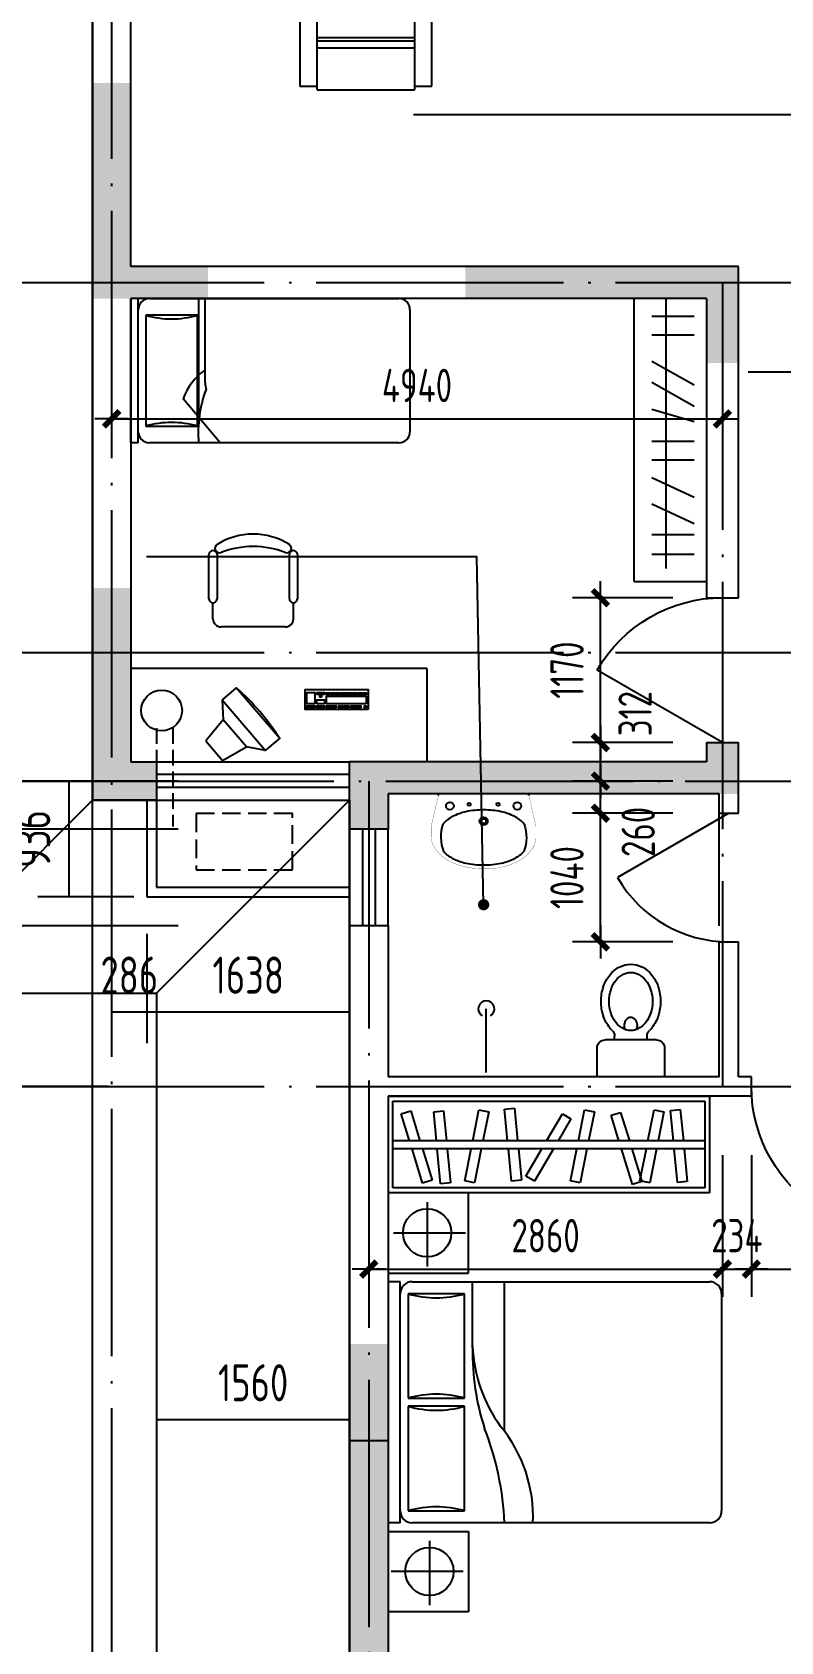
# Model space of a CAD drawing. Extents: x -726032 to 135930, y -151624 to 587044.
# Drawn here: x -712407 to -706352, y 550864 to 563876 of the extents above; entities that cross this region are included whole.
import ezdxf
from ezdxf.enums import TextEntityAlignment as Align

# ---------------------------------------------------------------- set-up
doc = ezdxf.new("R2010")
doc.units = 0
doc.header["$LTSCALE"] = 1000
doc.header["$MEASUREMENT"] = 0
doc.linetypes.add('DASH', pattern=[0.35, 0.25, -0.1])
doc.linetypes.add('DOTE', pattern=[2.42, 2, -0.2, 0.02, -0.2])
doc.layers.get('0').update_dxf_attribs({"linetype": 'CONTINUOUS'})
doc.layers.get('DEFPOINTS').update_dxf_attribs({"color": 1, "linetype": 'CONTINUOUS'})
for name, color, linetype in [('AXIS', 245, 'CONTINUOUS'), ('COLUMN', 170, 'CONTINUOUS'), ('DOTE', 8, 'DOTE'), ('GROUND', 45, 'CONTINUOUS'), ('LVTRY', 6, 'CONTINUOUS'), ('PUB_DIM', 245, 'CONTINUOUS'), ('ROOF', 4, 'CONTINUOUS'), ('WALL', 255, 'CONTINUOUS'), ('WINDOW', 155, 'CONTINUOUS'), ('WINDOW_TEXT', 7, 'CONTINUOUS'), ('家具', 252, 'CONTINUOUS'), ('引线', 213, 'CONTINUOUS'), ('空调', 245, 'CONTINUOUS')]:
    doc.layers.add(name, color=color, linetype=linetype)
doc.styles.add('DIM_FONT', font='isocp.shx', dxfattribs={"width": 0.8})
doc.styles.add('SIMPLEX', font='SIMPLEX.SHX')
doc.dimstyles.new('AXIS', dxfattribs={"dimtxt": 300, "dimasz": 1, "dimexe": 250, "dimexo": 300, "dimgap": 150, "dimtad": 1, "dimdec": 0, "dimzin": 0, "dimdsep": 46, "dimtxsty": 'DIM_FONT', "dimcen": 0.09, "dimse1": 1, "dimse2": 1, "dimclrt": 142, "dimadec": 0, "dimazin": 0, "dimtfac": 1, "dimtdec": 0, "dimtix": 1, "dimtmove": 2, "dimatfit": 3, "dimfxl": 1, "dimtolj": 1, "dimtzin": 0, "dimarcsym": 0})
doc.dimstyles.new('DIMA', dxfattribs={"dimtxt": 300, "dimasz": 1, "dimexe": 250, "dimexo": 300, "dimgap": 150, "dimtad": 1, "dimdec": 0, "dimzin": 0, "dimdsep": 46, "dimtxsty": 'DIM_FONT', "dimcen": 0.09, "dimse1": 1, "dimclrt": 142, "dimadec": 0, "dimazin": 0, "dimtfac": 1, "dimtdec": 0, "dimtix": 1, "dimtmove": 2, "dimatfit": 3, "dimfxl": 1, "dimtolj": 1, "dimtzin": 0, "dimarcsym": 0})
doc.dimstyles.new('DIMN', dxfattribs={"dimtxt": 300, "dimasz": 1, "dimexe": 250, "dimexo": 300, "dimgap": 150, "dimtad": 1, "dimdec": 0, "dimzin": 0, "dimdsep": 46, "dimtxsty": 'DIM_FONT', "dimcen": 0.09, "dimclrt": 142, "dimadec": 0, "dimazin": 0, "dimtfac": 1, "dimtdec": 0, "dimtix": 1, "dimtmove": 2, "dimatfit": 3, "dimfxl": 1, "dimtolj": 1, "dimtzin": 0, "dimarcsym": 0})

# ---------------------------------------------------------------- blocks, each defined once
blk = doc.blocks.new('_DBLK')
blk.add_line((-0.5, 0), (0, -0.866))
blk.add_arc((-0.5, 0), 1, 300, 0)
at = {"layer": 'WINDOW_TEXT', "style": 'SIMPLEX', "flags": 9}
blk.add_attdef('A', text='', height=1, dxfattribs=at).set_placement((0, 1.5), align=Align.MIDDLE)
blk = doc.blocks.new('_DIMX')
blk.add_line((-150, 0), (150, 0))
at = {"const_width": 50}
blk.add_lwpolyline([(-70, -70), (70, 70)], dxfattribs=at)
blk = doc.blocks.new('*D1707')
at = {"layer": 'DEFPOINTS', "color": 0, "transparency": 16777216}
for p in [(-707811, 558134), (-706954, 558134), (-706954, 557822)]:
    blk.add_point(p, dxfattribs=at)
at = {"layer": 'PUB_DIM', "color": 0, "lineweight": -2, "transparency": 16777216}
for p, q in [((-707224, 558134), (-708036, 558134)), ((-707811, 557823), (-707811, 558134))]:
    blk.add_line(p, q, dxfattribs=at)
at = {"layer": 'PUB_DIM', "color": 0, "lineweight": -2, "transparency": 16777216, "xscale": 0.9, "yscale": 0.9, "zscale": 0.9}
for p, rotation in [((-707811, 558134), 90), ((-707811, 557822), 270)]:
    blk.add_blockref('_DIMX', p, dxfattribs=dict(at, rotation=rotation))
at = {"layer": 'PUB_DIM', "color": 142, "transparency": 16777216, "insert": (-707530, 558367), "char_height": 270, "attachment_point": 5, "rotation": 90, "style": 'DIM_FONT'}
blk.add_mtext('\\A1;312', dxfattribs=at)
blk = doc.blocks.new('*D1708')
at = {"layer": 'DEFPOINTS', "color": 0, "transparency": 16777216}
for p in [(-707811, 559304), (-706954, 559304), (-706954, 558134)]:
    blk.add_point(p, dxfattribs=at)
at = {"layer": 'PUB_DIM', "color": 0, "lineweight": -2, "transparency": 16777216}
for p, q in [((-707224, 559304), (-708036, 559304)), ((-707811, 558135), (-707811, 559304))]:
    blk.add_line(p, q, dxfattribs=at)
at = {"layer": 'PUB_DIM', "color": 0, "lineweight": -2, "transparency": 16777216, "xscale": 0.9, "yscale": 0.9, "zscale": 0.9}
for p, rotation in [((-707811, 559304), 90), ((-707811, 558134), 270)]:
    blk.add_blockref('_DIMX', p, dxfattribs=dict(at, rotation=rotation))
at = {"layer": 'PUB_DIM', "color": 142, "transparency": 16777216, "insert": (-708081, 558719), "char_height": 270, "attachment_point": 5, "rotation": 90, "style": 'DIM_FONT'}
blk.add_mtext('\\A1;1170', dxfattribs=at)
blk = doc.blocks.new('*D3357')
at = {"layer": 'AXIS', "color": 0, "lineweight": -2, "transparency": 16777216}
blk.add_line((-713918, 557821), (-713918, 555353), dxfattribs=at)
at = {"layer": 'AXIS', "color": 0, "transparency": 16777216}
for points in [[(-713918, 557821), (-713918, 557821), (-713918, 557822)], [(-713918, 555353), (-713918, 555353), (-713918, 555352)]]:
    blk.add_solid(points, dxfattribs=at)
at = {"layer": 'DEFPOINTS', "color": 0, "transparency": 16777216}
for p in [(-711966, 557822), (-713918, 555352), (-712529, 555352)]:
    blk.add_point(p, dxfattribs=at)
at = {"layer": 'AXIS', "color": 142, "transparency": 16777216, "insert": (-714218, 556587), "char_height": 300, "attachment_point": 5, "rotation": 90, "style": 'DIM_FONT'}
blk.add_mtext('\\A1;2470', dxfattribs=at)
blk = doc.blocks.new('M_E11')
for p, q in [((-280, -10), (-280, 0)), ((280, 0), (280, -10)), ((-251, -189), (-251, -186)), ((-248, -183), (-250, -185))]:
    blk.add_line(p, q)
at = {"const_width": 1.5}
for points in [[(-280, 0), (280, 0)], [(-326, -200), (-280, -5)], [(326, -204), (280, -5)]]:
    blk.add_lwpolyline(points, dxfattribs=at)
for points in [[(253, -188, 0.098208), (193, -141, 0.066287), (110, -111, 0.052428), (0, -100, 0.052428), (-110, -111, 0.066287), (-193, -141, 0.093876), (-251, -186, 0.171377)], [(-250, -358, 0.091341), (-193, -401, 0.066287), (-110, -431, 0.052428), (0, -442, 0.052428), (110, -431, 0.066287), (193, -401, 0.091756), (250, -358, 0.171377)]]:
    blk.add_lwpolyline(points, format="xyb")
for points in [[(-326, -200, 0.008223), (-326, -204, 0.149285)], [(-326, -266, 0.149285), (-304, -337, 0.107079), (-231, -408, 0.075625), (-131, -450, 0.062436), (-1, -467, 0.062436), (130, -452, 0.075625), (230, -410, 0.107079), (304, -339, 0.149285), (326, -268, 0.005205), (326, -266, 0.086596)]]:
    blk.add_lwpolyline(points, format="xyb", dxfattribs=at)
at = {"flags": 128}
for points in [[(-253, -188, 0.172546), (-250, -358, 0.726395)], [(253, -188, -0.172546), (250, -358, -0.726395)]]:
    blk.add_lwpolyline(points, format="xyb", dxfattribs=at)
at = {"const_width": 1.5, "flags": 128}
for points in [[(-326, -204), (-326, -268)], [(326, -204), (326, -268)]]:
    blk.add_lwpolyline(points, dxfattribs=at)
for centre, radius in [((-210, -75), 24), ((-210, -75), 24), ((-210, -75), 24), ((-90, -65), 10), ((90, -65), 10), ((210, -75), 24), ((0, -170), 25), ((0, -170), 15)]:
    blk.add_circle(centre, radius)
blk.add_arc((-250, -186), 1, 131.3224, 180)
at = {"width": 0.8, "flags": 9}
for tag in ['XSIZE', 'YSIZE']:
    blk.add_attdef(tag, (0, 0), '', height=0.5, dxfattribs=at)
blk = doc.blocks.new('_LV10')
blk.add_line((0, -37), (0, -432))
blk.add_arc((0, -432), 50, 121.0332, 58.9668)
blk = doc.blocks.new('_LV5')
for p, q in [((210, 0), (-210, 0)), ((-210, 0), (-210, -180)), ((210, -180), (210, 0)), ((160, -230), (-160, -230)), ((-101, -230), (-101, -254)), ((101, -230), (101, -254))]:
    blk.add_line(p, q)
blk.add_lwpolyline([(-135, -469, 0.080312), (-123, -544, 0.089014), (-92, -602, 0.104918), (-46, -639, 0.119812), (0, -650, 0.119812), (46, -639, 0.104918), (92, -602, 0.089014), (123, -544, 0.080312), (135, -469, 0.080312), (123, -395, 0.089014), (92, -337, 0.104918), (46, -300, 0.119812), (0, -288, 0.119812), (-46, -300, 0.104918), (-92, -337, 0.089014), (-123, -395, 0.080312)], format="xyb", close=True)
for points in [[(-39, -318, 0.073567), (-36, -339, 0.084454), (-27, -356, 0.10642), (-14, -368, 0.129709), (0, -372, 0.129709), (14, -368, 0.10642), (27, -356, 0.084454), (36, -339, 0.073567), (39, -318, 0.073567), (36, -298, 0.014016), (35, -295, 0.10642)], [(-35, -295, 0.013578), (-36, -298, 0.073567), (-39, -318, 0.073567)]]:
    blk.add_lwpolyline(points, format="xyb")
for centre, radius, start, end in [((-160, -180), 50, 180, 270), ((160, -180), 50, 270, 0), ((20, -427), 194, 134.8144, 141.2863), ((-151, -254), 50, 314.8144, 0), ((151, -254), 50, 180, 225.2555), ((-20, -427), 194, 38.7137, 45.2555), ((102, -469), 287, 161.6333, 180), ((52, -453), 235, 141.2863, 161.6333), ((-52, -453), 235, 18.3667, 38.7137), ((-102, -469), 287, 0, 18.3667), ((102, -469), 287, 180, 198.3667), ((-102, -469), 287, 341.6333, 0), ((52, -486), 235, 198.3667, 218.7137), ((-52, -486), 235, 321.2863, 341.6333), ((20, -512), 194, 218.7137, 242.6714), ((0, -551), 150, 242.6714, 270), ((0, -551), 150, 270, 297.3286), ((-20, -512), 194, 297.3286, 321.2863)]:
    blk.add_arc(centre, radius, start, end)
blk = doc.blocks.new('*D1157')
at = {"layer": 'DEFPOINTS', "color": 0, "transparency": 16777216}
for p in [(-707811, 557562), (-706954, 557562), (-706954, 556522)]:
    blk.add_point(p, dxfattribs=at)
at = {"layer": 'PUB_DIM', "color": 0, "lineweight": -2, "transparency": 16777216}
for p, q in [((-707224, 557562), (-708036, 557562)), ((-707811, 556523), (-707811, 557562)), ((-707224, 556522), (-708036, 556522))]:
    blk.add_line(p, q, dxfattribs=at)
at = {"layer": 'PUB_DIM', "color": 0, "lineweight": -2, "transparency": 16777216, "xscale": 0.9, "yscale": 0.9, "zscale": 0.9}
for p, rotation in [((-707811, 557562), 90), ((-707811, 556522), 270)]:
    blk.add_blockref('_DIMX', p, dxfattribs=dict(at, rotation=rotation))
at = {"layer": 'PUB_DIM', "color": 142, "transparency": 16777216, "insert": (-708081, 557042), "char_height": 270, "attachment_point": 5, "rotation": 90, "style": 'DIM_FONT'}
blk.add_mtext('\\A1;1040', dxfattribs=at)
blk = doc.blocks.new('*D2405')
at = {"layer": 'DEFPOINTS', "color": 0, "transparency": 16777216}
for p in [(-707811, 557822), (-706954, 557822), (-706954, 557562)]:
    blk.add_point(p, dxfattribs=at)
at = {"layer": 'PUB_DIM', "color": 0, "lineweight": -2, "transparency": 16777216}
for p, q in [((-707224, 557822), (-708036, 557822)), ((-707811, 557823), (-707811, 557824)), ((-707811, 557562), (-707811, 557822)), ((-707811, 557562), (-707811, 557561))]:
    blk.add_line(p, q, dxfattribs=at)
at = {"layer": 'PUB_DIM', "color": 0, "lineweight": -2, "transparency": 16777216, "xscale": 0.9, "yscale": 0.9, "zscale": 0.9}
for p, rotation in [((-707811, 557822), 270), ((-707811, 557562), 90)]:
    blk.add_blockref('_DIMX', p, dxfattribs=dict(at, rotation=rotation))
at = {"layer": 'PUB_DIM', "color": 142, "transparency": 16777216, "insert": (-707505, 557411), "char_height": 270, "attachment_point": 5, "rotation": 90, "style": 'DIM_FONT'}
blk.add_mtext('\\A1;260', dxfattribs=at)
blk = doc.blocks.new('_WBLK')
for p, q in [((-0.5, 0.5), (0.5, 0.5)), ((0.5, 0.1667), (-0.5, 0.1667)), ((0.5, -0.1667), (-0.5, -0.1667)), ((-0.5, -0.5), (0.5, -0.5))]:
    blk.add_line(p, q)
at = {"layer": 'WINDOW_TEXT', "style": 'SIMPLEX', "flags": 9}
blk.add_attdef('A', text='', height=1, dxfattribs=at).set_placement((0, 1.5), align=Align.MIDDLE)
blk = doc.blocks.new('*D1158')
at = {"layer": 'DEFPOINTS', "color": 0, "transparency": 16777216}
for p in [(-711285, 557822), (-712110, 556886), (-711285, 556886)]:
    blk.add_point(p, dxfattribs=at)
at = {"layer": 'PUB_DIM', "color": 0, "lineweight": -2, "transparency": 16777216}
for p, q in [((-711585, 557822), (-712360, 557822)), ((-712110, 557821), (-712110, 556887)), ((-711585, 556886), (-712360, 556886))]:
    blk.add_line(p, q, dxfattribs=at)
at = {"layer": 'PUB_DIM', "color": 0, "transparency": 16777216}
for points in [[(-712110, 557821), (-712110, 557821), (-712110, 557822)], [(-712110, 556887), (-712110, 556887), (-712110, 556886)]]:
    blk.add_solid(points, dxfattribs=at)
at = {"layer": 'PUB_DIM', "color": 142, "transparency": 16777216, "insert": (-712410, 557354), "char_height": 300, "attachment_point": 5, "rotation": 90, "style": 'DIM_FONT'}
blk.add_mtext('\\A1;936', dxfattribs=at)
blk = doc.blocks.new('*D1159')
at = {"layer": 'DEFPOINTS', "color": 0, "transparency": 16777216}
for p in [(-711764, 556886), (-711478, 556886), (-711764, 555953)]:
    blk.add_point(p, dxfattribs=at)
at = {"layer": 'PUB_DIM', "color": 0, "lineweight": -2, "transparency": 16777216}
for p, q in [((-711764, 556586), (-711764, 555703)), ((-711478, 556586), (-711478, 555703)), ((-711765, 555953), (-711766, 555953)), ((-711478, 555953), (-711764, 555953)), ((-711477, 555953), (-711476, 555953))]:
    blk.add_line(p, q, dxfattribs=at)
at = {"layer": 'PUB_DIM', "color": 0, "transparency": 16777216}
for points in [[(-711765, 555953), (-711765, 555953), (-711764, 555953)], [(-711477, 555953), (-711477, 555953), (-711478, 555953)]]:
    blk.add_solid(points, dxfattribs=at)
at = {"layer": 'PUB_DIM', "color": 142, "transparency": 16777216, "insert": (-711621, 556253), "char_height": 300, "attachment_point": 5, "style": 'DIM_FONT'}
blk.add_mtext('\\A1;286', dxfattribs=at)
blk = doc.blocks.new('*D1160')
at = {"layer": 'DEFPOINTS', "color": 0, "transparency": 16777216}
for p in [(-711478, 556886), (-709840, 556886), (-711478, 555953)]:
    blk.add_point(p, dxfattribs=at)
at = {"layer": 'PUB_DIM', "color": 0, "lineweight": -2, "transparency": 16777216}
for p, q in [((-711478, 556586), (-711478, 555703)), ((-709840, 556586), (-709840, 555703)), ((-709841, 555953), (-711477, 555953))]:
    blk.add_line(p, q, dxfattribs=at)
at = {"layer": 'PUB_DIM', "color": 0, "transparency": 16777216}
for points in [[(-711477, 555953), (-711477, 555953), (-711478, 555953)], [(-709841, 555953), (-709841, 555953), (-709840, 555953)]]:
    blk.add_solid(points, dxfattribs=at)
at = {"layer": 'PUB_DIM', "color": 142, "transparency": 16777216, "insert": (-710659, 556253), "char_height": 300, "attachment_point": 5, "style": 'DIM_FONT'}
blk.add_mtext('\\A1;1638', dxfattribs=at)
blk = doc.blocks.new('*D1164')
at = {"layer": 'DEFPOINTS', "color": 0, "transparency": 16777216}
for p in [(-711400, 553232), (-709840, 553232), (-711400, 552658)]:
    blk.add_point(p, dxfattribs=at)
at = {"layer": 'PUB_DIM', "color": 0, "lineweight": -2, "transparency": 16777216}
for p, q in [((-711400, 552932), (-711400, 552408)), ((-709840, 552932), (-709840, 552408)), ((-709841, 552658), (-711399, 552658))]:
    blk.add_line(p, q, dxfattribs=at)
at = {"layer": 'PUB_DIM', "color": 0, "transparency": 16777216}
for points in [[(-711399, 552659), (-711399, 552658), (-711400, 552658)], [(-709841, 552659), (-709841, 552658), (-709840, 552658)]]:
    blk.add_solid(points, dxfattribs=at)
at = {"layer": 'PUB_DIM', "color": 142, "transparency": 16777216, "insert": (-710620, 552958), "char_height": 300, "attachment_point": 5, "style": 'DIM_FONT'}
blk.add_mtext('\\A1;1560', dxfattribs=at)
blk = doc.blocks.new('*D2407')
at = {"layer": 'DEFPOINTS', "color": 0, "transparency": 16777216}
for p in [(-709684, 555069), (-706824, 555069), (-706824, 553877)]:
    blk.add_point(p, dxfattribs=at)
at = {"layer": 'PUB_DIM', "color": 0, "lineweight": -2, "transparency": 16777216}
for p, q in [((-706824, 554799), (-706824, 553652)), ((-709683, 553877), (-706825, 553877))]:
    blk.add_line(p, q, dxfattribs=at)
at = {"layer": 'PUB_DIM', "color": 0, "lineweight": -2, "transparency": 16777216, "xscale": 0.9, "yscale": 0.9, "zscale": 0.9, "rotation": 180}
blk.add_blockref('_DIMX', (-709684, 553877), dxfattribs=at)
at = {"layer": 'PUB_DIM', "color": 0, "lineweight": -2, "transparency": 16777216, "xscale": 0.9, "yscale": 0.9, "zscale": 0.9}
blk.add_blockref('_DIMX', (-706824, 553877), dxfattribs=at)
at = {"layer": 'PUB_DIM', "color": 142, "transparency": 16777216, "insert": (-708254, 554147), "char_height": 270, "attachment_point": 5, "style": 'DIM_FONT'}
blk.add_mtext('\\A1;2860', dxfattribs=at)
blk = doc.blocks.new('*D2408')
at = {"layer": 'DEFPOINTS', "color": 0, "transparency": 16777216}
for p in [(-706824, 555069), (-706590, 555069), (-706590, 553877)]:
    blk.add_point(p, dxfattribs=at)
at = {"layer": 'PUB_DIM', "color": 0, "lineweight": -2, "transparency": 16777216}
for p, q in [((-706590, 554799), (-706590, 553652)), ((-706825, 553877), (-706826, 553877)), ((-706824, 553877), (-706590, 553877)), ((-706589, 553877), (-706588, 553877))]:
    blk.add_line(p, q, dxfattribs=at)
at = {"layer": 'PUB_DIM', "color": 0, "lineweight": -2, "transparency": 16777216, "xscale": 0.9, "yscale": 0.9, "zscale": 0.9}
blk.add_blockref('_DIMX', (-706824, 553877), dxfattribs=at)
at = {"layer": 'PUB_DIM', "color": 0, "lineweight": -2, "transparency": 16777216, "xscale": 0.9, "yscale": 0.9, "zscale": 0.9, "rotation": 180}
blk.add_blockref('_DIMX', (-706590, 553877), dxfattribs=at)
at = {"layer": 'PUB_DIM', "color": 142, "transparency": 16777216, "insert": (-706707, 554147), "char_height": 270, "attachment_point": 5, "style": 'DIM_FONT'}
blk.add_mtext('\\A1;234', dxfattribs=at)
blk = doc.blocks.new('*D2409')
at = {"layer": 'DEFPOINTS', "color": 0, "transparency": 16777216}
for p in [(-706590, 555069), (-705420, 555069), (-705420, 553877)]:
    blk.add_point(p, dxfattribs=at)
at = {"layer": 'PUB_DIM', "color": 0, "lineweight": -2, "transparency": 16777216}
for p, q in [((-705420, 554799), (-705420, 553652)), ((-706589, 553877), (-705421, 553877))]:
    blk.add_line(p, q, dxfattribs=at)
at = {"layer": 'PUB_DIM', "color": 0, "lineweight": -2, "transparency": 16777216, "xscale": 0.9, "yscale": 0.9, "zscale": 0.9, "rotation": 180}
blk.add_blockref('_DIMX', (-706590, 553877), dxfattribs=at)
at = {"layer": 'PUB_DIM', "color": 0, "lineweight": -2, "transparency": 16777216, "xscale": 0.9, "yscale": 0.9, "zscale": 0.9}
blk.add_blockref('_DIMX', (-705420, 553877), dxfattribs=at)
at = {"layer": 'PUB_DIM', "color": 142, "transparency": 16777216, "insert": (-706005, 554147), "char_height": 270, "attachment_point": 5, "style": 'DIM_FONT'}
blk.add_mtext('\\A1;1170', dxfattribs=at)
blk = doc.blocks.new('*D1171')
at = {"layer": 'DEFPOINTS', "color": 0, "transparency": 16777216}
for p in [(-710926, 557822), (-712878, 557432), (-711489, 557432)]:
    blk.add_point(p, dxfattribs=at)
at = {"layer": 'PUB_DIM', "color": 0, "lineweight": -2, "transparency": 16777216}
for p, q in [((-711226, 557822), (-713128, 557822)), ((-712878, 557823), (-712878, 557824)), ((-712878, 557822), (-712878, 557432)), ((-711789, 557432), (-713128, 557432)), ((-712878, 557431), (-712878, 557430))]:
    blk.add_line(p, q, dxfattribs=at)
at = {"layer": 'PUB_DIM', "color": 0, "transparency": 16777216}
for points in [[(-712878, 557823), (-712878, 557823), (-712878, 557822)], [(-712878, 557431), (-712878, 557431), (-712878, 557432)]]:
    blk.add_solid(points, dxfattribs=at)
at = {"layer": 'PUB_DIM', "color": 142, "transparency": 16777216, "insert": (-713178, 557627), "char_height": 300, "attachment_point": 5, "rotation": 90, "style": 'DIM_FONT'}
blk.add_mtext('\\A1;390', dxfattribs=at)
blk = doc.blocks.new('*D1172')
at = {"layer": 'DEFPOINTS', "color": 0, "transparency": 16777216}
for p in [(-710926, 557432), (-712878, 556652), (-711489, 556652)]:
    blk.add_point(p, dxfattribs=at)
at = {"layer": 'PUB_DIM', "color": 0, "lineweight": -2, "transparency": 16777216}
for p, q in [((-711226, 557432), (-713128, 557432)), ((-712878, 557431), (-712878, 556653)), ((-711789, 556652), (-713128, 556652))]:
    blk.add_line(p, q, dxfattribs=at)
at = {"layer": 'PUB_DIM', "color": 0, "transparency": 16777216}
for points in [[(-712878, 557431), (-712878, 557431), (-712878, 557432)], [(-712878, 556653), (-712878, 556653), (-712878, 556652)]]:
    blk.add_solid(points, dxfattribs=at)
at = {"layer": 'PUB_DIM', "color": 142, "transparency": 16777216, "insert": (-713178, 557042), "char_height": 300, "attachment_point": 5, "rotation": 90, "style": 'DIM_FONT'}
blk.add_mtext('\\A1;780', dxfattribs=at)
blk = doc.blocks.new('*D1173')
at = {"layer": 'DEFPOINTS', "color": 0, "transparency": 16777216}
for p in [(-710926, 556652), (-712878, 555352), (-711489, 555352)]:
    blk.add_point(p, dxfattribs=at)
at = {"layer": 'PUB_DIM', "color": 0, "lineweight": -2, "transparency": 16777216}
for p, q in [((-711226, 556652), (-713128, 556652)), ((-712878, 556651), (-712878, 555353)), ((-711789, 555352), (-713128, 555352))]:
    blk.add_line(p, q, dxfattribs=at)
at = {"layer": 'PUB_DIM', "color": 0, "transparency": 16777216}
for points in [[(-712878, 556651), (-712878, 556651), (-712878, 556652)], [(-712878, 555353), (-712878, 555353), (-712878, 555352)]]:
    blk.add_solid(points, dxfattribs=at)
at = {"layer": 'PUB_DIM', "color": 142, "transparency": 16777216, "insert": (-713178, 556002), "char_height": 300, "attachment_point": 5, "rotation": 90, "style": 'DIM_FONT'}
blk.add_mtext('\\A1;1300', dxfattribs=at)
blk = doc.blocks.new('M_C32CXI')
for p, q in [((-188, 275), (87, 275)), ((87, 225), (-188, 225)), ((212, 250), (112, 250)), ((262, 200), (262, -200)), ((-188, -225), (87, -225)), ((87, -275), (-188, -275)), ((212, -250), (112, -250))]:
    blk.add_line(p, q)
for centre, radius, start, end in [((111, 0), 426, 148.1092, 211.8908), ((-227, 210), 28.1, 338.7607, 148.1092), ((-188, 250), 25, 90, 270), ((87, 250), 25, 270, 90), ((212, 200), 50, 0, 90), ((314, 0), 552, 158.7607, 201.2393), ((-227, -210), 28.1, 211.8908, 21.2393), ((212, -200), 50, 270, 0), ((-188, -250), 25, 90, 270), ((87, -250), 25, 270, 90)]:
    blk.add_arc(centre, radius, start, end)
at = {"width": 0.8, "flags": 9}
for tag in ['XSIZE', 'YSIZE']:
    blk.add_attdef(tag, (0, 0), '', height=0.5, dxfattribs=at)
blk = doc.blocks.new('*D2712')
at = {"layer": 'DEFPOINTS', "color": 0, "transparency": 16777216}
for p in [(-711764, 562013), (-706824, 562013), (-706824, 560750)]:
    blk.add_point(p, dxfattribs=at)
at = {"layer": 'PUB_DIM', "color": 0, "lineweight": -2, "transparency": 16777216}
for p, q in [((-706824, 561743), (-706824, 560525)), ((-711763, 560750), (-706825, 560750))]:
    blk.add_line(p, q, dxfattribs=at)
at = {"layer": 'PUB_DIM', "color": 0, "lineweight": -2, "transparency": 16777216, "xscale": 0.9, "yscale": 0.9, "zscale": 0.9, "rotation": 180}
blk.add_blockref('_DIMX', (-711764, 560750), dxfattribs=at)
at = {"layer": 'PUB_DIM', "color": 0, "lineweight": -2, "transparency": 16777216, "xscale": 0.9, "yscale": 0.9, "zscale": 0.9}
blk.add_blockref('_DIMX', (-706824, 560750), dxfattribs=at)
at = {"layer": 'PUB_DIM', "color": 142, "transparency": 16777216, "insert": (-709294, 561020), "char_height": 270, "attachment_point": 5, "style": 'DIM_FONT'}
blk.add_mtext('\\A1;4940', dxfattribs=at)
blk = doc.blocks.new('A$C3D9F154E')
at = {"layer": '家具', "linetype": 'ByBlock'}
for p, q in [((1000, 3110), (1108, 3110)), ((1000, 2634), (1000, 3110)), ((1108, 3132), (1108, 2418)), ((1108, 3132), (1715, 3132)), ((1715, 2418), (1715, 3132)), ((1715, 3110), (1823, 3110)), ((1823, 3110), (1823, 2634)), ((1715, 2872), (1108, 2872)), ((1715, 2829), (1108, 2829)), ((1715, 2810), (1108, 2810)), ((1043, 2613), (1000, 2634)), ((1043, 2613), (1086, 2613)), ((1043, 2613), (1043, 2548)), ((1086, 2613), (1108, 2634)), ((1737, 2613), (1715, 2634)), ((1780, 2613), (1737, 2613)), ((1823, 2634), (1780, 2613)), ((1780, 2613), (1780, 2548)), ((1108, 2548), (1043, 2548)), ((1780, 2548), (1715, 2548)), ((1715, 2418), (1108, 2418)), ((1108, 0), (1108, 713)), ((1715, 713), (1108, 713)), ((1715, 713), (1715, 0)), ((1043, 519), (1000, 497)), ((1043, 519), (1043, 584)), ((1108, 584), (1043, 584)), ((1043, 519), (1086, 519)), ((1086, 519), (1108, 497)), ((1780, 584), (1715, 584)), ((1737, 519), (1715, 497)), ((1780, 519), (1737, 519)), ((1780, 519), (1780, 584)), ((1823, 497), (1780, 519)), ((1000, 497), (1000, 22)), ((1823, 22), (1823, 497)), ((1715, 322), (1108, 322)), ((1715, 303), (1108, 303)), ((1715, 259), (1108, 259)), ((1000, 22), (1108, 22)), ((1108, 0), (1715, 0)), ((1715, 22), (1823, 22))]:
    blk.add_line(p, q, dxfattribs=at)
at = {"layer": '家具'}
for p, q in [((611, 2203), (43, 2203)), ((65, 693), (65, 2203)), ((216, 2203), (216, 693)), ((259, 2203), (259, 693)), ((365, 2203), (365, 693)), ((546, 2268), (546, 2225)), ((546, 2225), (559, 2203)), ((1184, 2110), (1611, 2110)), ((1141, 2067), (1141, 1044)), ((1226, 2003), (1568, 2003)), ((1232, 2003), (1603, 1592)), ((1411, 2003), (1603, 1771)), ((1654, 2067), (1654, 1044)), ((1192, 1968), (1192, 1142)), ((1603, 1968), (1603, 1142)), ((1192, 1741), (1603, 1331)), ((575, 1666), (65, 1666)), ((1192, 1610), (1603, 1199)), ((1192, 1307), (1392, 1108)), ((575, 1190), (65, 1190)), ((1226, 1108), (1568, 1108)), ((1184, 1001), (1611, 1001)), ((618, 693), (43, 693)), ((553, 672), (559, 693)), ((553, 629), (553, 672))]:
    blk.add_line(p, q, dxfattribs=at)
blk.add_lwpolyline([(22, 585), (22, 693), (0, 693), (0, 2203), (22, 2203), (22, 2311), (559, 2311), (546, 2268), (611, 2268), (611, 2203), (575, 2203), (575, 693), (618, 693), (618, 629), (553, 629), (559, 585)], close=True, dxfattribs=at)
for centre, radius, start, end in [((1184, 2067), 42.8, 90, 180), ((1611, 2067), 42.8, 360, 90), ((1226, 1968), 34.2, 90, 180), ((1568, 1968), 34.2, 360, 90), ((1226, 1142), 34.2, 180, 270), ((1568, 1142), 34.2, 270, 360), ((1184, 1044), 42.8, 180, 270), ((1611, 1044), 42.8, 270, 360)]:
    blk.add_arc(centre, radius, start, end, dxfattribs=at)

msp = doc.modelspace()

# ---------------------------------------------------------------- linework, layer by layer
for points in [[(-711919.9, 574748.4), (-689143.9, 574748.4), (-689143.9, 549866.4), (-711919.9, 549866.4)], [(-711919.9, 557666.4), (-709839.9, 557666.4), (-709839.9, 549866.4), (-691067.9, 549866.4), (-691067.9, 557666.4), (-689143.9, 557666.4), (-689143.9, 567858.4), (-698581.9, 567858.4), (-698581.9, 572408.4), (-702377.9, 572408.4), (-702377.9, 567858.4), (-711919.9, 567858.4)]]:
    msp.add_lwpolyline(points, close=True)
at = {"layer": 'AXIS'}
msp.add_line((-716258.2, 557822.4), (-711965.6, 557822.4), dxfattribs=at)
at = {"layer": 'COLUMN'}
for points in [[(-711919.9, 563464.4), (-711919.9, 561722.4), (-711607.9, 563464.4), (-711607.9, 561722.4)], [(-711607.9, 561982.4), (-711607.9, 561722.4), (-710983.9, 561982.4), (-710983.9, 561722.4)], [(-708903.9, 561982.4), (-708903.9, 561722.4), (-706693.9, 561982.4), (-706953.9, 561722.4)], [(-706953.9, 561722.4), (-706953.9, 561202.4), (-706693.9, 561982.4), (-706693.9, 561202.4)], [(-711919.9, 559382.4), (-711919.9, 557666.4), (-711607.9, 559382.4), (-711607.9, 557666.4)], [(-706953.9, 557978.4), (-706953.9, 558134.4), (-706693.9, 557718.4), (-706693.9, 558134.4)], [(-711607.9, 557666.4), (-711607.9, 557978.4), (-711399.9, 557666.4), (-711399.9, 557978.4)], [(-709839.9, 557978.4), (-709839.9, 557432.4), (-709527.9, 557718.4), (-709527.9, 557432.4)], [(-709839.9, 557978.4), (-709527.9, 557718.4), (-706953.9, 557978.4), (-706693.9, 557718.4)], [(-709839.9, 553272.4), (-709839.9, 549866.4), (-709527.9, 553272.4), (-709527.9, 549866.4)]]:
    msp.add_solid(points, dxfattribs=at)
at = {"layer": 'DOTE'}
for p, q in [((-711763.9, 576952), (-711763.9, 546480.4)), ((-712529.2, 561852.4), (-642897.4, 561852.4)), ((-706823.9, 561852.4), (-706823.9, 555352.4)), ((-712529.2, 558862.4), (-642897.4, 558862.4)), ((-711965.6, 557822.4), (-642897.4, 557822.4)), ((-709683.9, 557822.4), (-709683.9, 546480.4)), ((-712529.2, 555352.4), (-642897.4, 555352.4))]:
    msp.add_line(p, q, dxfattribs=at)
at = {"layer": 'GROUND'}
for p, q in [((-713479.9, 556106.4), (-711919.9, 557666.4)), ((-711399.9, 556106.4), (-709839.9, 557666.4)), ((-706849.9, 556652.4), (-706849.9, 557562.4)), ((-713479.9, 556106.4), (-711399.9, 556106.4)), ((-711399.9, 556106.4), (-711399.9, 548306.4))]:
    msp.add_line(p, q, dxfattribs=at)
at = {"layer": 'ROOF'}
for p, q in [((-711477.9, 557666.4), (-711477.9, 556886.4)), ((-711399.9, 557666.4), (-711399.9, 556964.4)), ((-711399.9, 556964.4), (-709839.9, 556964.4)), ((-711477.9, 556886.4), (-709839.9, 556886.4))]:
    msp.add_line(p, q, dxfattribs=at)
at = {"layer": 'WALL'}
for p, q in [((-711919.9, 567858.4), (-711919.9, 557666.4)), ((-711607.9, 561982.4), (-711607.9, 567546.4)), ((-706693.9, 561982.4), (-711607.9, 561982.4)), ((-706693.9, 559304.4), (-706693.9, 561982.4)), ((-711607.9, 561722.4), (-711607.9, 557978.4)), ((-706953.9, 561722.4), (-711607.9, 561722.4)), ((-706953.9, 561722.4), (-706953.9, 559304.4)), ((-706953.9, 559304.4), (-706693.9, 559304.4)), ((-706953.9, 558134.4), (-706693.9, 558134.4)), ((-706953.9, 558134.4), (-706953.9, 557978.4)), ((-706693.9, 557562.4), (-706693.9, 558134.4)), ((-711607.9, 557978.4), (-711399.9, 557978.4)), ((-711399.9, 557978.4), (-711399.9, 557666.4)), ((-709839.9, 557432.4), (-709839.9, 557978.4)), ((-706953.9, 557978.4), (-709839.9, 557978.4)), ((-706849.9, 557718.4), (-709527.9, 557718.4)), ((-709523.7, 557432.4), (-709523.7, 557718.4)), ((-706849.9, 557562.4), (-706849.9, 557718.4)), ((-711399.9, 557666.4), (-711919.9, 557666.4)), ((-706849.9, 557562.4), (-706693.9, 557562.4)), ((-709527.9, 557432.4), (-709839.9, 557432.4)), ((-709527.9, 556652.4), (-709839.9, 556652.4)), ((-709839.9, 549866.4), (-709839.9, 556652.4)), ((-709523.7, 555430.4), (-709523.7, 556652.4)), ((-706849.9, 555430.4), (-706849.9, 556522.4)), ((-706849.9, 556522.4), (-706693.9, 556522.4)), ((-706693.9, 555430.4), (-706693.9, 556522.4)), ((-706849.9, 555430.4), (-709527.9, 555430.4)), ((-706589.9, 555430.4), (-706693.9, 555430.4)), ((-706589.9, 555274.4), (-706589.9, 555430.4)), ((-706589.9, 555274.4), (-709527.9, 555274.4)), ((-709523.8, 550178.4), (-709523.7, 555274.4)), ((-709839.9, 552492.4), (-709527.9, 552492.4))]:
    msp.add_line(p, q, dxfattribs=at)
at = {"layer": '家具'}
for p, q in [((-711548.1, 561722.4), (-711607.9, 561722.4)), ((-711607.9, 560556.3), (-711607.9, 561722.4)), ((-711548.1, 560556.3), (-711548.1, 561722.4)), ((-711458.4, 561722.4), (-709440.8, 561722.4)), ((-711060.6, 561722.4), (-711060.6, 560765.6)), ((-711009.9, 561722.4), (-711009.9, 561073.1)), ((-709351.1, 561632.7), (-709351.1, 560646)), ((-707538.8, 559434.4), (-707538.8, 561722.4)), ((-707280.9, 561722.4), (-707280.9, 559539.2)), ((-711488.3, 561587.9), (-711488.3, 560690.9)), ((-711069.7, 561587.9), (-711488.3, 561587.9)), ((-711069.7, 560690.9), (-711069.7, 561587.9)), ((-707052.3, 561578.5), (-707393.6, 561578.5)), ((-707052.3, 561425.4), (-707393.6, 561425.4)), ((-707052.3, 561022.9), (-707393.6, 561214.7)), ((-707052.3, 560851.2), (-707393.6, 561043)), ((-710885.3, 560556.7), (-711185.5, 560913.1)), ((-707052.3, 560726), (-707393.6, 560825)), ((-711488.3, 560690.9), (-711069.7, 560690.9)), ((-707052.3, 560568.2), (-707393.6, 560568.2)), ((-711548.1, 560556.3), (-711607.9, 560556.3)), ((-709440.8, 560556.3), (-711458.4, 560556.3)), ((-707052.3, 560415.1), (-707393.6, 560415.1)), ((-707052.3, 560113.6), (-707393.6, 560272.9)), ((-707052.3, 559902.2), (-707393.6, 560061.5)), ((-707052.3, 559812), (-707393.6, 559812)), ((-707052.3, 559654.3), (-707393.6, 559654.3)), ((-707538.8, 559434.4), (-706953.9, 559434.4)), ((-709214, 558731.6), (-711607.9, 558731.6)), ((-709214, 558731.6), (-709214, 557978.4)), ((-710869.9, 558478.6), (-710862.4, 558318.3)), ((-710518.4, 558068.2), (-710673.9, 558098.2)), ((-709527.9, 555274.4), (-706927.9, 555274.4)), ((-709527.9, 555274.4), (-709527.9, 553844.4)), ((-709488.9, 554533.4), (-709488.9, 555235.4)), ((-709488.9, 555235.4), (-706966.9, 555235.4)), ((-706966.9, 555235.4), (-706966.9, 554533.4)), ((-706927.9, 555274.4), (-706927.9, 554494.4)), ((-709421, 555131.8), (-709344.3, 555155.4)), ((-709354.1, 554914.4), (-709421, 555131.8)), ((-709344.3, 555155.4), (-709270.2, 554914.4)), ((-709159.1, 555147.7), (-709079.3, 555155.5)), ((-709136.6, 554914.4), (-709159.1, 555147.7)), ((-709079.3, 555155.5), (-709055.9, 554914.4)), ((-708842.7, 554914.4), (-708792.7, 555164.5)), ((-708792.7, 555164.5), (-708714, 555148.8)), ((-708714, 555148.8), (-708760.8, 554914.4)), ((-708585.8, 555170.7), (-708505.9, 555178.4)), ((-708561.1, 554914.4), (-708585.8, 555170.7)), ((-708505.9, 555178.4), (-708480.4, 554914.4)), ((-708245.5, 554914.4), (-708118.1, 555133)), ((-708118.1, 555133), (-708048.7, 555092.6)), ((-707988.1, 554914.4), (-707938.1, 555164.5)), ((-707938.1, 555164.5), (-707859.4, 555148.8)), ((-707859.4, 555148.8), (-707906.2, 554914.4)), ((-707724, 555120.3), (-707647.3, 555143.9)), ((-707660.7, 554914.4), (-707724, 555120.3)), ((-707647.3, 555143.9), (-707576.7, 554914.4)), ((-707426.2, 554914.4), (-707376.2, 555164.5)), ((-707376.2, 555164.5), (-707297.5, 555148.8)), ((-707297.5, 555148.8), (-707344.4, 554914.4)), ((-707244.3, 555159.2), (-707164.4, 555166.9)), ((-707220.6, 554914.4), (-707244.3, 555159.2)), ((-707164.4, 555166.9), (-707140, 554914.4)), ((-708048.7, 555092.6), (-708152.6, 554914.4)), ((-706966.9, 554914.4), (-709488.9, 554914.4)), ((-706966.9, 554849.4), (-709488.9, 554849.4)), ((-709249, 554572.5), (-709334.2, 554849.4)), ((-709250.2, 554849.4), (-709172.3, 554596.1)), ((-709102.8, 554565.3), (-709130.3, 554849.4)), ((-709049.7, 554849.4), (-709022.9, 554573)), ((-708907.4, 554590.7), (-708855.6, 554849.4)), ((-708773.8, 554849.4), (-708828.7, 554575)), ((-708529.5, 554588.2), (-708554.8, 554849.4)), ((-708474.1, 554849.4), (-708449.6, 554596)), ((-708412.8, 554627.5), (-708283.4, 554849.4)), ((-708190.5, 554849.4), (-708343.4, 554587)), ((-708052.8, 554590.7), (-708001.1, 554849.4)), ((-707919.2, 554849.4), (-707974.1, 554575)), ((-707552, 554561), (-707640.7, 554849.4)), ((-707556.7, 554849.4), (-707475.3, 554584.6)), ((-707490.9, 554590.7), (-707439.2, 554849.4)), ((-707357.4, 554849.4), (-707412.2, 554575)), ((-707188, 554576.8), (-707214.3, 554849.4)), ((-707133.7, 554849.4), (-707108.1, 554584.5)), ((-709172.3, 554596.1), (-709249, 554572.5)), ((-708828.7, 554575), (-708907.4, 554590.7)), ((-708449.6, 554596), (-708529.5, 554588.2)), ((-708343.4, 554587), (-708412.8, 554627.5)), ((-707974.1, 554575), (-708052.8, 554590.7)), ((-707475.3, 554584.6), (-707552, 554561)), ((-707412.2, 554575), (-707490.9, 554590.7)), ((-707108.1, 554584.5), (-707188, 554576.8)), ((-706927.9, 554494.4), (-709527.9, 554494.4)), ((-706966.9, 554533.4), (-709488.9, 554533.4)), ((-709022.9, 554573), (-709102.8, 554565.3)), ((-708877.9, 553844.4), (-708877.9, 554494.4)), ((-709212.1, 554417.1), (-709212.1, 553897.1)), ((-709485.1, 554170.1), (-708901.6, 554170.1)), ((-709527.9, 553844.4), (-708877.9, 553844.4)), ((-709430.4, 553775), (-709527.9, 553775)), ((-709527.9, 553775), (-709527.9, 551825)), ((-709430.4, 551825), (-709430.4, 553775)), ((-709365.4, 553677.5), (-709365.4, 552832.5)), ((-708910.4, 553677.5), (-709365.4, 553677.5)), ((-709332.9, 553775), (-706927.9, 553775)), ((-708910.4, 552832.5), (-708910.4, 553677.5)), ((-708845.4, 553238.7), (-708845.4, 553775)), ((-708585.4, 552572.5), (-708585.4, 553775)), ((-706830.4, 553677.5), (-706830.4, 551922.5)), ((-709365.4, 552832.5), (-708910.4, 552832.5)), ((-709365.4, 552767.5), (-709365.4, 551922.5)), ((-708910.4, 552767.5), (-709365.4, 552767.5)), ((-708910.4, 551922.5), (-708910.4, 552767.5)), ((-709365.4, 551922.5), (-708910.4, 551922.5)), ((-709430.4, 551825), (-709527.9, 551825)), ((-709527.9, 551756.7), (-709527.9, 551106.7)), ((-709527.9, 551756.7), (-708877.9, 551756.7)), ((-706927.9, 551825), (-709332.9, 551825)), ((-708877.9, 551756.7), (-708877.9, 551106.7)), ((-709193.6, 551679.4), (-709193.6, 551159.4)), ((-708920.6, 551432.4), (-709504.2, 551432.4)), ((-708877.9, 551106.7), (-709527.9, 551106.7))]:
    msp.add_line(p, q, dxfattribs=at)
for points in [[(-710869.9, 558478.6), (-710518.4, 558068.2), (-710404.8, 558165.5), (-710756.4, 558575.9)], [(-709688.6, 558399.3), (-710197.8, 558399.3), (-710197.8, 558563.3), (-709688.6, 558563.3)], [(-710120.8, 558446.3), (-710184.3, 558446.3), (-710184.3, 558537.1), (-710120.8, 558537.1)], [(-710087.6, 558521.2), (-710100.9, 558521.2), (-710100.9, 558536.7), (-710087.6, 558536.7)], [(-710065.4, 558521.2), (-710078.7, 558521.2), (-710078.7, 558536.7), (-710065.4, 558536.7)], [(-710065.4, 558499.1), (-710078.7, 558499.1), (-710078.7, 558514.6), (-710065.4, 558514.6)], [(-710043.3, 558521.2), (-710056.6, 558521.2), (-710056.6, 558536.7), (-710043.3, 558536.7)], [(-709705.5, 558446.3), (-710027.4, 558446.3), (-710027.4, 558509.4), (-709705.5, 558509.4)], [(-710000.8, 558519.4), (-710027, 558519.4), (-710027, 558534.9), (-710000.8, 558534.9)], [(-709962.1, 558519.4), (-709988.3, 558519.4), (-709988.3, 558534.9), (-709962.1, 558534.9)], [(-709927, 558519.4), (-709951.4, 558519.4), (-709951.4, 558534.9), (-709927, 558534.9)], [(-709777.5, 558519.4), (-709914.5, 558519.4), (-709914.5, 558534.9), (-709777.5, 558534.9)], [(-709740.6, 558519.4), (-709766.8, 558519.4), (-709766.8, 558534.9), (-709740.6, 558534.9)], [(-709705.5, 558519.4), (-709729.9, 558519.4), (-709729.9, 558534.9), (-709705.5, 558534.9)], [(-710118.9, 558414.2), (-710183.9, 558414.2), (-710183.9, 558429.7), (-710118.9, 558429.7)], [(-710043.3, 558446.3), (-710103.1, 558446.3), (-710103.1, 558479.9), (-710043.3, 558479.9)], [(-710087.6, 558414.2), (-710100.9, 558414.2), (-710100.9, 558429.7), (-710087.6, 558429.7)], [(-710065.4, 558414.2), (-710078.7, 558414.2), (-710078.7, 558429.7), (-710065.4, 558429.7)], [(-710043.3, 558414.2), (-710056.6, 558414.2), (-710056.6, 558429.7), (-710043.3, 558429.7)], [(-710013.7, 558414.2), (-710027, 558414.2), (-710027, 558429.7), (-710013.7, 558429.7)], [(-709991.6, 558414.2), (-710004.9, 558414.2), (-710004.9, 558429.7), (-709991.6, 558429.7)], [(-709969.5, 558414.2), (-709982.7, 558414.2), (-709982.7, 558429.7), (-709969.5, 558429.7)], [(-709947.3, 558414.2), (-709960.6, 558414.2), (-709960.6, 558429.7), (-709947.3, 558429.7)], [(-709912.2, 558414.2), (-709925.5, 558414.2), (-709925.5, 558429.7), (-709912.2, 558429.7)], [(-709890.1, 558414.2), (-709903.4, 558414.2), (-709903.4, 558429.7), (-709890.1, 558429.7)], [(-709867.9, 558414.2), (-709881.2, 558414.2), (-709881.2, 558429.7), (-709867.9, 558429.7)], [(-709845.8, 558414.2), (-709859.1, 558414.2), (-709859.1, 558429.7), (-709845.8, 558429.7)], [(-709814.4, 558414.2), (-709827.7, 558414.2), (-709827.7, 558429.7), (-709814.4, 558429.7)], [(-709792.3, 558414.2), (-709805.6, 558414.2), (-709805.6, 558429.7), (-709792.3, 558429.7)], [(-709770.1, 558414.2), (-709783.4, 558414.2), (-709783.4, 558429.7), (-709770.1, 558429.7)], [(-709748, 558414.2), (-709761.3, 558414.2), (-709761.3, 558429.7), (-709748, 558429.7)], [(-709705.5, 558414.2), (-709718.8, 558414.2), (-709718.8, 558429.7), (-709705.5, 558429.7)], [(-711001.6, 558146), (-710867.2, 557989.1), (-710673.9, 558098.2), (-710862.4, 558318.3)]]:
    msp.add_lwpolyline(points, close=True, dxfattribs=at)
for centre, radius in [((-711359.6, 558392.7), 165.1), ((-709212.1, 554170.1), 195), ((-709193.6, 551432.4), 195)]:
    msp.add_circle(centre, radius, dxfattribs=at)
for centre, radius, start, end in [((-711458.4, 561632.7), 89.7, 89.99957, 179.99957), ((-709440.8, 561632.7), 89.7, 359.99957, 89.99957), ((-711279, 562305.5), 747.5, 253.73936, 286.25977), ((-710720.7, 560742.3), 495.2, 125.72493, 159.81647), ((-710038, 560634.8), 1025.6, 159.73699, 184.39073), ((-710651.1, 561073.1), 358.8, 179.99957, 193.39237), ((-711279, 559973.3), 747.5, 73.73936, 106.25977), ((-711458.4, 560646), 89.7, 179.99957, 269.99957), ((-709440.8, 560646), 89.7, 269.99957, 359.99957), ((-711964.2, 557185.3), 1841.8, 32.15068, 49.02091), ((-709332.9, 553677.5), 97.5, 90, 180), ((-709137.9, 554457.5), 812.5, 253.7398, 286.2602), ((-706927.9, 553677.5), 97.5, 0, 90), ((-706806, 553212.3), 2039.5, 179.25816, 197.80337), ((-707651.8, 553307.9), 1194.8, 182.53978, 216.04031), ((-709137.9, 552052.5), 812.5, 73.7398, 106.2602), ((-709137.9, 553547.5), 812.5, 253.7398, 286.2602), ((-710974.5, 551715.8), 2391.6, 2.61601, 21.40694), ((-709503.5, 551873.7), 1148.5, 357.56726, 39.54608), ((-709332.9, 551922.5), 97.5, 180, 270), ((-709137.9, 551142.5), 812.5, 73.7398, 106.2602), ((-706927.9, 551922.5), 97.5, 270, 0)]:
    msp.add_arc(centre, radius, start, end, dxfattribs=at)
at = {"layer": '引线'}
for points in [[(-702819.9, 564530.3), (-704176.6, 563207.3), (-709323.6, 563207.3)], [(-700999.9, 558511.4), (-702313.6, 561126.2), (-706616.2, 561126.2)], [(-708755.2, 556822.2), (-708811.4, 559634.9), (-711483.2, 559634.9)]]:
    msp.add_lwpolyline(points, dxfattribs=at)
at = {"layer": '引线', "const_width": 45.2}
msp.add_lwpolyline([(-708778.1, 556822.2, 1), (-708732.3, 556822.2, 1)], format="xyb", close=True, dxfattribs=at)
at = {"layer": '空调', "linetype": 'DASH', "ltscale": 0.5}
for p, q in [((-711399.9, 558248.3), (-711399.9, 557454.2)), ((-711269.9, 558248.3), (-711269.9, 557454.2))]:
    msp.add_line(p, q, dxfattribs=at)
at = {"layer": '空调', "linetype": 'DASH', "ltscale": 0.6}
msp.add_lwpolyline([(-711080.7, 557105), (-710300.7, 557105), (-710300.7, 557560), (-711080.7, 557560)], close=True, dxfattribs=at)

# ---------------------------------------------------------------- block references
at = {"layer": 'LVTRY', "xscale": 1.299999999999272, "yscale": 1.299999999999272, "zscale": 1.299999999999272}
msp.add_blockref('M_E11', (-708755.2, 557718.4), dxfattribs=at)
at = {"layer": 'LVTRY', "rotation": 180}
for name, p, xscale, yscale, zscale in [('_LV5', (-707564.9, 555430.4), -1.299999999999272, 1.30000000000291, 1.3), ('_LV10', (-708733.4, 555418.8), 1.299999999999272, 1.299999999999272, 1.299999999999272)]:
    msp.add_blockref(name, p, dxfattribs=dict(at, xscale=xscale, yscale=yscale, zscale=zscale))
at = {"layer": 'WINDOW'}
for name, p, xscale, yscale, zscale, rotation in [('_DBLK', (-706823.9, 558719.4), -1170, 1170, 1170, 270), ('_DBLK', (-706771.9, 557042.4), 1040, 1040, 1040, 270), ('_WBLK', (-709683.9, 557042.4), 780, 312, 780, 90), ('_DBLK', (-706004.9, 555352.4), 1170, -1170, 1170, 180)]:
    msp.add_blockref(name, p, dxfattribs=dict(at, xscale=xscale, yscale=yscale, zscale=zscale, rotation=rotation))
at = {"layer": 'WINDOW', "xscale": 1560, "yscale": 312, "zscale": 1560}
msp.add_blockref('_WBLK', (-710619.9, 557822.4), dxfattribs=at)
at = {"layer": '家具', "xscale": 1.299999999999272, "yscale": 1.299999999999272, "zscale": 1.299999999999272}
msp.add_blockref('A$C3D9F154E', (-711542.9, 563410.4), dxfattribs=at)
at = {"layer": '家具', "xscale": 1.300000000003015, "yscale": 1.300000000003015, "zscale": 1.300000000003015, "rotation": 269.9999770727111}
msp.add_blockref('M_C32CXI', (-710619.1, 559408.6), dxfattribs=at)

# ---------------------------------------------------------------- texts
at = {"layer": '家具', "style": 'DIM_FONT', "oblique": -0.00002, "width": 0.8, "flags": 9}
for tag, s in [('YSIZE', '450'), ('XSIZE', '180')]:
    msp.add_attdef(tag, (-709962.1, 558534.9), s, height=0.65, rotation=89.99998, dxfattribs=at)
at = {"layer": '家具', "style": 'DIM_FONT', "oblique": -180, "text_generation_flag": 4, "width": 0.8, "flags": 9}
for tag in ['XSIZE', 'YSIZE']:
    msp.add_attdef(tag, (-710934.4, 558067.6), '420', height=0.65, rotation=40.5858, dxfattribs=at)

# ---------------------------------------------------------------- dimensions: what is measured, and where the dimension line sits
at = {"layer": 'AXIS'}
dim = msp.add_linear_dim(base=(-713918.2, 555352.4), p1=(-711965.6, 557822.4), p2=(-712529.2, 555352.4), angle=90, dimstyle='AXIS', dxfattribs=at)
dim.commit()
dim.dimension.update_dxf_attribs({"geometry": '*D3357', "text_midpoint": (-714218.2, 556587.4)})
at = {"layer": 'PUB_DIM'}
dim = msp.add_linear_dim(base=(-706823.9, 560750.2), p1=(-711763.9, 562012.6), p2=(-706823.9, 562012.6), angle=180, dimstyle='DIMA', override={"dimscale": 0.9, "dimblk1": '_DIMX', "dimblk2": '_DIMX', "dimsah": 1}, dxfattribs=at)
dim.commit()
dim.dimension.update_dxf_attribs({"geometry": '*D2712', "text_midpoint": (-709293.9, 561020.2)})
for p1, p2, distance, dimstyle, picture, middle in [((-706953.9, 558134.4), (-706953.9, 559304.4), 857.1, 'DIMA', '*D1708', (-708081, 558719.4)), ((-706953.9, 556522.4), (-706953.9, 557562.4), 857.1, 'DIMN', '*D1157', (-708081, 557042.4)), ((-709683.9, 555069.5), (-706823.9, 555069.5), -1192.9, 'DIMA', '*D2407', (-708253.9, 554146.7)), ((-706823.9, 555069.5), (-706589.9, 555069.5), -1192.9, 'DIMA', '*D2408', (-706706.9, 554146.7)), ((-706589.9, 555069.5), (-705419.9, 555069.5), -1192.9, 'DIMA', '*D2409', (-706004.9, 554146.6))]:
    dim = msp.add_aligned_dim(p1=p1, p2=p2, distance=distance, dimstyle=dimstyle, override={"dimscale": 0.9, "dimblk1": '_DIMX', "dimblk2": '_DIMX', "dimsah": 1}, dxfattribs=at)
    dim.commit()
    dim.dimension.update_dxf_attribs({"geometry": picture, "text_midpoint": middle})
for base, p1, p2, picture, middle in [((-707811, 558134.4), (-706953.9, 557822.4), (-706953.9, 558134.4), '*D1707', (-707530.4, 558367.3)), ((-707811, 557822.4), (-706953.9, 557562.4), (-706953.9, 557822.4), '*D2405', (-707504.9, 557411.1))]:
    dim = msp.add_linear_dim(base=base, p1=p1, p2=p2, angle=90, dimstyle='DIMA', override={"dimscale": 0.9, "dimblk1": '_DIMX', "dimblk2": '_DIMX', "dimsah": 1}, dxfattribs=at)
    dim.commit()
    dim.dimension.update_dxf_attribs({"geometry": picture, "text_midpoint": middle, "dimtype": 161})
for base, p1, p2, picture, middle in [((-712878.2, 557432.4), (-710925.6, 557822.4), (-711489.2, 557432.4), '*D1171', (-713178.2, 557627.4)), ((-712109.9, 556886.4), (-711284.5, 557822.4), (-711284.5, 556886.4), '*D1158', (-712409.9, 557354.4)), ((-712878.2, 556652.4), (-710925.6, 557432.4), (-711489.2, 556652.4), '*D1172', (-713178.2, 557042.4)), ((-712878.2, 555352.4), (-710925.6, 556652.4), (-711489.2, 555352.4), '*D1173', (-713178.2, 556002.4))]:
    dim = msp.add_linear_dim(base=base, p1=p1, p2=p2, angle=90, dimstyle='DIMN', dxfattribs=at)
    dim.commit()
    dim.dimension.update_dxf_attribs({"geometry": picture, "text_midpoint": middle})
for base, p1, p2, picture, middle in [((-711763.9, 555952.8), (-711477.9, 556886.4), (-711763.9, 556886.4), '*D1159', (-711620.9, 556252.9)), ((-711477.9, 555952.8), (-709839.9, 556886.4), (-711477.9, 556886.4), '*D1160', (-710658.9, 556252.8)), ((-711399.9, 552658.4), (-709839.9, 553232.4), (-711399.9, 553232.4), '*D1164', (-710619.9, 552958.4))]:
    dim = msp.add_linear_dim(base=base, p1=p1, p2=p2, dimstyle='DIMN', dxfattribs=at)
    dim.commit()
    dim.dimension.update_dxf_attribs({"geometry": picture, "text_midpoint": middle})

doc.saveas('drawing.dxf')
